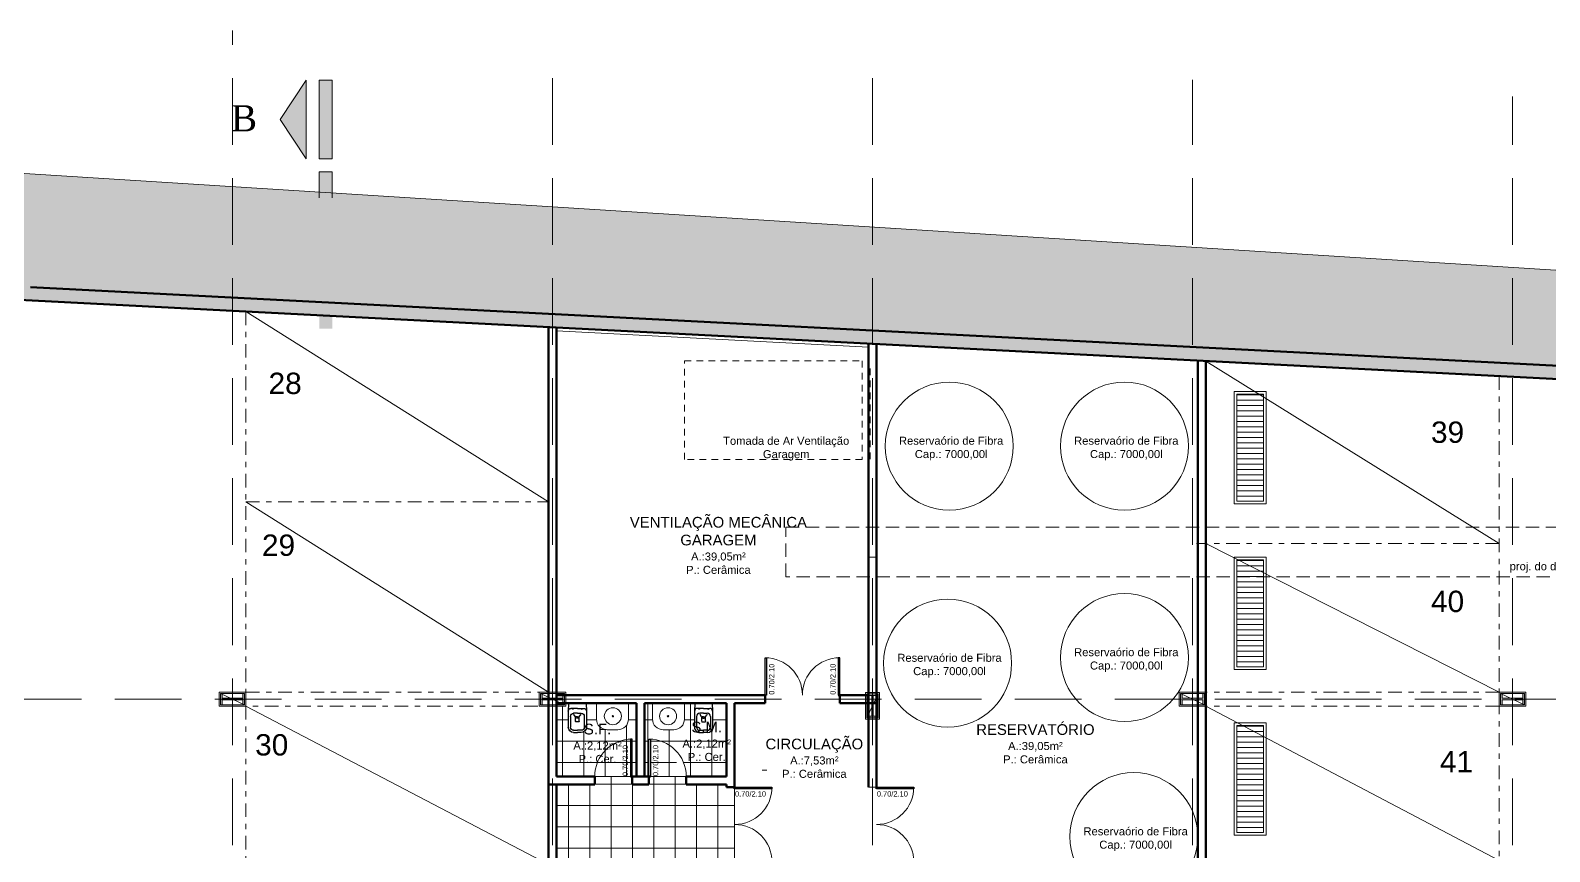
# Model space of a CAD drawing. Header units: millimetres. Extents: x 898 to 1284, y 401 to 654.
# Drawn here: x 1081.38 to 1109.86, y 452.65 to 468.04 of the extents above; entities that cross this region are included whole.
import ezdxf

# ---------------------------------------------------------------- set-up
doc = ezdxf.new("R2010")
doc.units = ezdxf.units.MM
doc.header["$LTSCALE"] = 10
for name, pattern in [('DASHDOT', [25.4, 12.7, -6.35, 0, -6.35]), ('DASHED2', [0.375, 0.25, -0.125]), ('HIDDEN2', [0.1875, 0.125, -0.0625])]:
    doc.linetypes.add(name, pattern=pattern)
for name, color, linetype, lineweight in [('cinza 03', 252, 'Continuous', 13), ('COTA', 90, 'Continuous', 9), ('HID', 16, 'Continuous', 20), ('linha estutura', 252, 'Continuous', 13), ('PAREDES 2', 50, 'Continuous', 50), ('Pilares', 16, 'Continuous', 20), ('pn 02', 16, 'Continuous', 20), ('PN-01', 90, 'Continuous', 13), ('PN-03', 180, 'Continuous', 30), ('TEXT', 16, 'Continuous', 20)]:
    doc.layers.add(name, color=color, linetype=linetype, lineweight=lineweight)
doc.styles.add('REGUA60', font='cityb___.ttf', dxfattribs={"width": 1.4})
doc.styles.get("Standard").update_dxf_attribs({"font": 'simplex.shx'})
pattern_1 = [(45, (145.88807, 0.5), (6e-17, 0.6), [0.42426407, -0.42426407]), (45, (145.98807, 0.4), (6e-17, 0.6), [0.42426407, -0.42426407]), (45, (146.08807, 0.3), (6e-17, 0.6), [0.42426407, -0.42426407]), (315, (146.18807, 0.3), (0.6, -2e-16), [0.42426407, -0.42426407]), (315, (146.28807, 0.4), (0.6, -2e-16), [0.42426407, -0.42426407]), (315, (146.38807, 0.5), (0.6, -2e-16), [0.42426407, -0.42426407])]

# ---------------------------------------------------------------- blocks, each defined once
blk = doc.blocks.new('VASO')
at = {"layer": 'PN-03', "color": 0}
for p, q in [((-0.513, -0.061), (-0.513, 0.098)), ((-0.508, 0.103), (-0.363, 0.109)), ((-0.413, -0.061), (-0.413, 0.059)), ((-0.363, 0.109), (-0.063, 0.109)), ((-0.323, -0.061), (-0.323, 0.009)), ((-0.299, 0.004), (-0.299, 0.011)), ((-0.255, -0.024), (-0.299, 0.004)), ((-0.263, 0.069), (-0.063, 0.069)), ((-0.003, 0.009), (-0.003, -0.061)), ((0.037, 0.009), (0.037, -0.061)), ((-0.513, -0.061), (-0.513, -0.219)), ((-0.508, -0.224), (-0.363, -0.231)), ((-0.413, -0.061), (-0.413, -0.181)), ((-0.363, -0.231), (-0.063, -0.231)), ((-0.323, -0.061), (-0.323, -0.131)), ((-0.255, -0.097), (-0.299, -0.125)), ((-0.299, -0.125), (-0.299, -0.132)), ((-0.263, -0.191), (-0.063, -0.191)), ((-0.253, -0.061), (-0.253, -0.031)), ((-0.238, -0.042), (-0.253, -0.041)), ((-0.253, -0.061), (-0.253, -0.09)), ((-0.238, -0.079), (-0.253, -0.08)), ((-0.183, -0.026), (-0.248, -0.026)), ((-0.183, -0.095), (-0.248, -0.095)), ((-0.003, -0.131), (-0.003, -0.061)), ((0.037, -0.131), (0.037, -0.061))]:
    blk.add_line(p, q, dxfattribs=at)
for points in [[(-0.402, 0.03, 0.139889), (-0.404, 0.03, 0.107118), (-0.405, 0.028, 0.079812), (-0.406, 0.026, 0.067459), (-0.406, 0.024, 0.067459), (-0.406, 0.021, 0.079812), (-0.405, 0.019, 0.107118), (-0.404, 0.018, 0.139889), (-0.402, 0.017, 0.139889), (-0.4, 0.018, 0.107118), (-0.399, 0.019, 0.079812), (-0.398, 0.021, 0.067459), (-0.398, 0.024, 0.067459), (-0.398, 0.026, 0.079812), (-0.399, 0.028, 0.107118), (-0.4, 0.03, 0.139889)], [(-0.402, -0.151, -0.139889), (-0.404, -0.151, -0.107118), (-0.405, -0.149, -0.079812), (-0.406, -0.147, -0.067459), (-0.406, -0.145, -0.067459), (-0.406, -0.142, -0.079812), (-0.405, -0.14, -0.107118), (-0.404, -0.139, -0.139889), (-0.402, -0.138, -0.139889), (-0.4, -0.139, -0.107118), (-0.399, -0.14, -0.079812), (-0.398, -0.142, -0.067459), (-0.398, -0.145, -0.067459), (-0.398, -0.147, -0.079812), (-0.399, -0.149, -0.107118), (-0.4, -0.151, -0.139889)]]:
    blk.add_lwpolyline(points, format="xyb", close=True, dxfattribs=at)
for centre, radius, start, end in [((-0.508, 0.098), 0.005, 92.5269, 180), ((-0.363, 0.059), 0.05, 90, 180), ((-0.263, 0.009), 0.06, 90, 180), ((-0.063, 0.009), 0.1, 0, 90), ((-0.063, 0.009), 0.06, 0, 90), ((-0.508, -0.219), 0.005, 180, 267.4731), ((-0.363, -0.181), 0.05, 180, 270), ((-0.263, -0.131), 0.06, 180, 270), ((-0.248, -0.031), 0.005, 90, 180), ((-0.248, -0.09), 0.005, 180, 270), ((-0.239, -0.049), 0.0067, 14.1141, 81.8789), ((-0.239, -0.072), 0.0067, 278.1211, 345.8859), ((-0.284, -0.065), 0.055, 4.685, 19.1599), ((-0.284, -0.056), 0.055, 340.8401, 355.315), ((-0.185, 0.009), 0.0347, 272.8237, 292.69), ((-0.185, -0.13), 0.0347, 67.31, 87.1763), ((-0.169, -0.028), 0.005, 13.9425, 112.69), ((-0.169, -0.093), 0.005, 247.31, 346.0575), ((-0.275, -0.062), 0.116, 0.9159, 18.0203), ((-0.275, -0.059), 0.116, 341.9797, 359.0841), ((-0.063, -0.131), 0.06, 270, 0), ((-0.063, -0.131), 0.1, 270, 0)]:
    blk.add_arc(centre, radius, start, end, dxfattribs=at)

msp = doc.modelspace()

# ---------------------------------------------------------------- hatches: boundary and pattern name
at = {"layer": 'cinza 03', "linetype": 'DASHDOT'}
h = msp.add_hatch(dxfattribs=at)
h.set_pattern_fill('SOLO1', color=256, style=0)
h.set_pattern_definition(pattern_1)
h.paths.add_polyline_path([(1109.168, 463.598), (1103.168, 463.977), (1103.168, 462.108), (1109.168, 461.798)])
h.paths.add_polyline_path([(1103.168, 463.977), (1097.168, 464.356), (1097.168, 462.417), (1103.168, 462.108)])
h.paths.add_polyline_path([(1097.168, 464.356), (1091.168, 464.734), (1091.168, 462.726), (1097.168, 462.417)])
h.paths.add_polyline_path([(1091.168, 464.734), (1089.962, 464.81), (1089.962, 462.789), (1091.168, 462.726)])
h.paths.add_polyline_path([(1089.962, 464.81), (1085.168, 465.113), (1085.168, 463.036), (1089.962, 462.789)])
h.paths.add_polyline_path([(1085.168, 465.113), (1079.168, 465.492), (1079.168, 463.279), (1081.379, 463.231), (1085.168, 463.036)])
h.paths.add_polyline_path([(1079.168, 465.492), (1073.168, 465.87), (1073.168, 463.408), (1079.168, 463.279)])
h.paths.add_polyline_path([(1073.168, 465.87), (1067.168, 466.249), (1067.168, 463.538), (1073.168, 463.408)])
h = msp.add_hatch(color=256, dxfattribs=at)
h.paths.add_polyline_path([(1073.168, 463.261), (1067.293, 463.261), (1067.293, 463.511), (1067.168, 463.511), (1067.168, 463.011), (1073.168, 463.011)])
h.paths.add_polyline_path([(1081.379, 463.231), (1079.168, 463.279), (1079.168, 463.011), (1080.8, 463.011), (1085.168, 462.785), (1085.168, 463.036)])
h = msp.add_hatch(dxfattribs=at)
h.set_pattern_fill('SOLO1', color=256, style=0)
h.set_pattern_definition(pattern_1)
h.paths.add_polyline_path([(1141.503, 449.511), (1139.533, 449.511), (1139.041, 441.511), (1141.503, 441.511)])
h.paths.add_polyline_path([(1139.101, 442.483), (1138.293, 442.483), (1138.293, 441.511), (1139.041, 441.511)])
h.paths.add_polyline_path([(1139.533, 449.511), (1138.293, 449.511), (1138.293, 442.483), (1139.101, 442.483)])
h.paths.add_polyline_path([(1139.903, 455.511), (1138.293, 455.511), (1138.293, 449.511), (1139.533, 449.511)])
h.paths.add_polyline_path([(1141.503, 455.511), (1139.903, 455.511), (1139.533, 449.511), (1141.503, 449.511)])
h.paths.add_polyline_path([(1140.191, 460.198), (1138.293, 460.296), (1138.293, 455.511), (1139.903, 455.511)], flags=16)
h.paths.add_polyline_path([(1141.503, 461.557), (1133.168, 462.083), (1133.168, 460.561), (1138.293, 460.296), (1140.191, 460.198), (1139.903, 455.511), (1141.503, 455.511)])
h.paths.add_polyline_path([(1133.168, 462.083), (1127.168, 462.462), (1127.168, 460.87), (1133.168, 460.561), (1133.168, 461.225)])
h.paths.add_polyline_path([(1127.168, 462.462), (1121.168, 462.841), (1121.168, 461.179), (1127.168, 460.87)])
h.paths.add_polyline_path([(1121.168, 462.841), (1115.168, 463.219), (1115.168, 461.489), (1121.168, 461.179)])
h.paths.add_polyline_path([(1115.168, 463.219), (1109.168, 463.598), (1109.168, 461.798), (1115.168, 461.489)])
h = msp.add_hatch(color=256, dxfattribs=at)
h.paths.add_polyline_path([(1091.168, 462.726), (1091.168, 462.476), (1097.168, 462.167), (1097.168, 462.417)])
h.paths.add_polyline_path([(1091.168, 462.726), (1089.962, 462.789), (1089.962, 462.538), (1091.168, 462.476)])
h.paths.add_polyline_path([(1089.962, 462.789), (1085.168, 463.036), (1085.168, 462.785), (1089.962, 462.538)])
h.paths.add_polyline_path([(1079.168, 463.261), (1073.168, 463.261), (1073.168, 463.011), (1079.168, 463.011)])
h = msp.add_hatch(color=256, dxfattribs=at)
h.paths.add_polyline_path([(1115.168, 461.489), (1109.168, 461.798), (1109.168, 461.548), (1115.168, 461.238)])
h.paths.add_polyline_path([(1109.168, 461.798), (1103.168, 462.108), (1103.168, 461.857), (1109.168, 461.548)])
h.paths.add_polyline_path([(1103.168, 462.108), (1097.168, 462.417), (1097.168, 462.167), (1103.168, 461.857)])
at = {"layer": 'cinza 03'}
h = msp.add_hatch(dxfattribs=at)
h.set_pattern_fill('_USER', color=256, scale=0.1, style=0, pattern_type=0)
h.set_pattern_definition([(0, (949.08631, 206.5135), (0, 0.1), [])])
h.paths.add_polyline_path([(1104.502, 461.223), (1104.002, 461.223), (1104.002, 459.223), (1104.502, 459.223)])
h = msp.add_hatch(dxfattribs=at)
h.set_pattern_fill('_USER', color=256, scale=0.1, style=0, pattern_type=0)
h.set_pattern_definition([(0, (949.08631, 203.40842), (0, 0.1), [])])
h.paths.add_polyline_path([(1104.502, 458.118), (1104.002, 458.118), (1104.002, 456.118), (1104.502, 456.118)])
h = msp.add_hatch(dxfattribs=at)
h.set_pattern_fill('_USER', color=256, scale=0.4, style=0, double=1, pattern_type=0)
h.set_pattern_definition([(0, (904.95396, 189.11928), (0, 0.4), []), (90, (904.95396, 189.11928), (-0.4, 2e-17), [])])
h.paths.add_polyline_path([(1091.394, 455.381), (1091.243, 455.381), (1091.243, 454.061), (1091.394, 454.061)])
h.paths.add_polyline_path([(1092.743, 455.436), (1092.593, 455.436), (1092.593, 455.136, -0.414214), (1092.393, 454.936), (1092.193, 454.936, -0.414214), (1091.993, 455.136), (1091.993, 455.436), (1091.793, 455.436, -0.401354), (1091.798, 455.431), (1091.804, 455.29, -0.022055), (1091.805, 455.286), (1091.805, 454.986, -0.414214), (1091.705, 454.886), (1091.635, 454.886), (1091.565, 454.886, -0.414214), (1091.465, 454.986), (1091.465, 455.286, -0.022055), (1091.465, 455.29), (1091.471, 455.431, -0.401354), (1091.476, 455.436), (1091.418, 455.436), (1091.418, 455.381), (1091.394, 455.381), (1091.394, 454.061), (1091.96, 454.061, -0.401712), (1092.63, 454.76), (1092.63, 454.761), (1092.66, 454.761), (1092.66, 454.061), (1092.743, 454.061)])
h.paths.add_polyline_path([(1092.63, 454.76, 0.401712), (1091.96, 454.061), (1092.63, 454.061)], flags=16)
h.paths.add_polyline_path([(1093.493, 454.532, 0.199863), (1093.005, 454.76), (1093.005, 454.061), (1093.493, 454.061)])
h.paths.add_polyline_path([(1093.493, 454.942, -0.063092), (1093.443, 454.936), (1093.243, 454.936, -0.414214), (1093.043, 455.136), (1093.043, 455.436), (1092.893, 455.436), (1092.893, 454.061), (1092.975, 454.061), (1092.975, 454.761), (1093.005, 454.761), (1093.005, 454.76, -0.199863), (1093.493, 454.532)])
h.paths.add_polyline_path([(1094.433, 455.436), (1094.159, 455.436, -0.401354), (1094.164, 455.431), (1094.17, 455.29, -0.022055), (1094.171, 455.286), (1094.171, 454.986, -0.414214), (1094.071, 454.886), (1094.001, 454.886), (1093.931, 454.886, -0.414214), (1093.831, 454.986), (1093.831, 455.286, -0.022055), (1093.831, 455.29), (1093.837, 455.431, -0.401354), (1093.842, 455.436), (1093.643, 455.436), (1093.643, 455.136, -0.342179), (1093.493, 454.942), (1093.493, 454.532, -0.186848), (1093.675, 454.061), (1094.433, 454.061)])
h.paths.add_polyline_path([(1091.511, 455.098), (1092.516, 455.098), (1092.516, 454.173), (1091.511, 454.173)], flags=25)
h.paths.add_polyline_path([(1092.457, 454.055), (1092.457, 454.675), (1092.61, 454.675), (1092.61, 454.055)], flags=9)
h.paths.add_polyline_path([(1093.025, 454.055), (1093.025, 454.675), (1093.179, 454.675), (1093.179, 454.055)], flags=9)
h.paths.add_polyline_path([(1093.557, 455.136), (1094.562, 455.136), (1094.562, 454.211), (1093.557, 454.211)], flags=9)
h = msp.add_hatch(dxfattribs=at)
h.set_pattern_fill('_USER', color=256, scale=0.1, style=0, pattern_type=0)
h.set_pattern_definition([(0, (949.08631, 200.30333), (0, 0.1), [])])
h.paths.add_polyline_path([(1104.502, 455.013), (1104.002, 455.013), (1104.002, 453.013), (1104.502, 453.013)])
h = msp.add_hatch(dxfattribs=at)
h.set_pattern_fill('_USER', color=256, scale=0.4, style=0, double=1, pattern_type=0)
h.set_pattern_definition([(0, (759.0659, 189.11928), (0, 0.4), []), (90, (759.0659, 189.11928), (-0.4, 2e-17), [])])
h.paths.add_polyline_path([(1094.583, 451.811), (1094.433, 451.811), (1094.433, 452.411), (1094.433, 452.461), (1094.583, 452.461), (1094.583, 452.491), (1094.583, 453.861), (1094.433, 453.861), (1094.433, 453.911), (1093.675, 453.911), (1093.675, 454.061), (1092.975, 454.061), (1092.975, 453.911), (1092.893, 453.911), (1092.743, 453.911), (1092.66, 453.911), (1092.66, 454.061), (1092.63, 454.061), (1091.96, 454.061), (1091.96, 453.911), (1091.243, 453.911), (1091.243, 452.411), (1091.243, 451.811), (1091.093, 451.811), (1091.093, 450.911), (1091.243, 450.911), (1091.243, 449.861), (1091.093, 449.861), (1091.093, 448.961), (1091.243, 448.961), (1091.243, 447.911), (1091.093, 447.911), (1091.093, 447.011), (1091.243, 447.011), (1091.243, 446.411), (1087.743, 446.411), (1086.368, 446.411), (1086.368, 446.661), (1085.368, 446.661), (1085.368, 446.411), (1085.243, 446.411), (1085.243, 444.291), (1091.243, 444.291), (1091.243, 441.586), (1094.793, 441.586), (1094.793, 442.286), (1094.823, 442.286), (1094.823, 442.285, -0.401712), (1095.493, 441.586, -0.401712), (1096.163, 442.285), (1096.163, 442.286), (1096.193, 442.286), (1096.193, 441.586), (1099.743, 441.586), (1099.743, 446.411), (1099.593, 446.411), (1099.593, 446.661), (1098.618, 446.661), (1098.618, 446.411), (1098.329, 446.411), (1097.243, 446.411), (1094.433, 446.411), (1094.433, 447.011), (1094.583, 447.011), (1094.583, 447.911), (1094.433, 447.911), (1094.433, 448.961), (1094.583, 448.961), (1094.583, 449.861), (1094.433, 449.861), (1094.433, 450.911), (1094.583, 450.911)])
h.paths.add_polyline_path([(1094.823, 442.285), (1094.823, 441.586), (1095.493, 441.586, 0.401712)], flags=16)
h.paths.add_polyline_path([(1096.163, 442.285, 0.401712), (1095.493, 441.586), (1096.163, 441.586)], flags=16)
h.paths.add_polyline_path([(1092.001, 448.933), (1093.906, 448.933), (1093.906, 447.967), (1092.001, 447.967)], flags=24)
h.paths.add_polyline_path([(1094.843, 441.58), (1094.843, 442.2), (1094.996, 442.2), (1094.996, 441.58)], flags=9)
h.paths.add_polyline_path([(1095.989, 441.58), (1095.989, 442.2), (1096.142, 442.2), (1096.142, 441.58)], flags=9)
at = {"layer": 'Pilares'}
for points in [[(1084.943, 455.616), (1084.943, 455.406), (1084.973, 455.406), (1084.973, 455.496), (1085.363, 455.496), (1085.363, 455.406), (1085.393, 455.406), (1085.393, 455.616), (1085.363, 455.616), (1085.363, 455.526), (1084.973, 455.526), (1084.973, 455.616)], [(1090.943, 455.616), (1090.943, 455.406), (1090.973, 455.406), (1090.973, 455.496), (1091.363, 455.496), (1091.363, 455.406), (1091.393, 455.406), (1091.393, 455.616), (1091.363, 455.616), (1091.363, 455.526), (1090.973, 455.526), (1090.973, 455.616)], [(1097.063, 455.161), (1097.273, 455.161), (1097.273, 455.191), (1097.183, 455.191), (1097.183, 455.581), (1097.273, 455.581), (1097.273, 455.611), (1097.063, 455.611), (1097.063, 455.581), (1097.153, 455.581), (1097.153, 455.191), (1097.063, 455.191)], [(1102.943, 455.616), (1102.943, 455.406), (1102.973, 455.406), (1102.973, 455.496), (1103.363, 455.496), (1103.363, 455.406), (1103.393, 455.406), (1103.393, 455.616), (1103.363, 455.616), (1103.363, 455.526), (1102.973, 455.526), (1102.973, 455.616)], [(1108.943, 455.616), (1108.943, 455.406), (1108.973, 455.406), (1108.973, 455.496), (1109.363, 455.496), (1109.363, 455.406), (1109.393, 455.406), (1109.393, 455.616), (1109.363, 455.616), (1109.363, 455.526), (1108.973, 455.526), (1108.973, 455.616)]]:
    msp.add_hatch(color=256, dxfattribs=at).paths.add_polyline_path(points)
at = {"layer": 'PN-01', "ltscale": 0.05}
h = msp.add_hatch(color=256, dxfattribs=at)
h.paths.add_polyline_path([(1086.059, 466.373), (1086.549, 467.108), (1086.549, 465.638)])
h.paths.add_polyline_path([(1086.794, 465.638), (1086.794, 467.108), (1087.039, 467.108), (1087.039, 465.638)])
h.paths.add_polyline_path([(1086.794, 464.903), (1086.794, 465.393), (1087.039, 465.393), (1087.039, 464.903)])
h.paths.add_polyline_path([(1086.794, 464.168), (1086.794, 464.658), (1087.039, 464.658), (1087.039, 464.168)])
h.paths.add_polyline_path([(1086.794, 463.199), (1086.794, 463.923), (1087.039, 463.923), (1087.039, 463.199)])
h.paths.add_polyline_path([(1086.794, 462.453), (1086.794, 463.199), (1087.039, 463.199), (1087.039, 462.453)])

# ---------------------------------------------------------------- linework, layer by layer
at = {"layer": 'cinza 03'}
for p, q in [((1085.418, 462.772), (1091.093, 459.207)), ((1097.093, 462.109), (1091.243, 462.414)), ((1103.418, 461.844), (1108.918, 458.426)), ((1085.418, 459.207), (1091.093, 455.641)), ((1103.418, 458.426), (1108.918, 455.641)), ((1085.418, 455.381), (1091.093, 452.411)), ((1103.418, 455.381), (1108.918, 452.486)), ((1092.63, 454.061), (1091.96, 454.061)), ((1092.949, 454.061), (1093.675, 454.061)), ((1094.583, 453.846), (1094.583, 452.491))]:
    msp.add_line(p, q, dxfattribs=at)
at = {"layer": 'cinza 03', "linetype": 'DASHDOT'}
msp.add_lwpolyline([(1044.8, 465.803), (1044.8, 417.043), (1136.996, 417.043), (1136.996, 427.85), (1141.503, 427.85), (1141.503, 461.557), (1045.702, 467.604)], close=True, dxfattribs=at)
at = {"layer": 'cinza 03'}
for points in [[(1103.952, 459.173), (1104.552, 459.173), (1104.552, 461.273), (1103.952, 461.273)], [(1104.002, 459.223), (1104.502, 459.223), (1104.502, 461.223), (1104.002, 461.223)], [(1103.952, 456.068), (1104.552, 456.068), (1104.552, 458.168), (1103.952, 458.168)], [(1104.002, 456.118), (1104.502, 456.118), (1104.502, 458.118), (1104.002, 458.118)], [(1103.952, 452.963), (1104.552, 452.963), (1104.552, 455.063), (1103.952, 455.063)], [(1104.002, 453.013), (1104.502, 453.013), (1104.502, 455.013), (1104.002, 455.013)]]:
    msp.add_lwpolyline(points, close=True, dxfattribs=at)
for centre, start, end in [((1095.153, 455.586), 0, 90), ((1096.553, 455.586), 90, 180), ((1092.66, 454.061), 90, 180), ((1092.975, 454.061), 0, 90), ((1094.583, 453.861), 270, 0), ((1097.243, 453.861), 270, 0), ((1094.583, 452.461), 0, 90), ((1097.243, 452.461), 0, 90)]:
    msp.add_arc(centre, 0.7, start, end, dxfattribs=at)
at = {"layer": 'HID'}
for p, q in [((1091.993, 455.436), (1091.993, 455.136)), ((1092.593, 455.436), (1092.593, 455.136)), ((1093.043, 455.436), (1093.043, 455.136)), ((1093.643, 455.436), (1093.643, 455.136)), ((1092.393, 454.936), (1092.193, 454.936)), ((1093.243, 454.936), (1093.443, 454.936))]:
    msp.add_line(p, q, dxfattribs=at)
for centre, radius in [((1092.3, 455.19), 0.16), ((1092.3, 455.19), 0.0138), ((1093.335, 455.19), 0.16), ((1093.335, 455.19), 0.0138)]:
    msp.add_circle(centre, radius, dxfattribs=at)
for centre, start, end in [((1092.193, 455.136), 180, 270), ((1092.393, 455.136), 270, 0), ((1093.243, 455.136), 180, 270), ((1093.443, 455.136), 270, 0)]:
    msp.add_arc(centre, 0.2, start, end, dxfattribs=at)
at = {"layer": 'linha estutura', "linetype": 'DASHED2', "ltscale": 0.5}
for p, q in [((1085.168, 415.274), (1085.168, 468.042)), ((1091.168, 415.274), (1091.168, 467.733)), ((1097.168, 415.274), (1097.168, 467.424)), ((1103.168, 415.274), (1103.168, 467.114)), ((1109.168, 415.274), (1109.168, 466.805)), ((1043.584, 455.511), (1142.734, 455.511))]:
    msp.add_line(p, q, dxfattribs=at)
at = {"layer": 'PAREDES 2'}
for p, q in [((1138.293, 460.296), (1081.379, 463.231)), ((1138.043, 460.059), (1080.8, 463.011)), ((1091.093, 462.48), (1091.093, 452.411)), ((1091.243, 462.472), (1091.243, 454.061)), ((1097.093, 453.861), (1097.093, 462.168)), ((1097.243, 453.831), (1097.243, 462.16)), ((1103.268, 461.861), (1103.268, 446.586)), ((1103.418, 461.853), (1103.418, 446.436)), ((1095.153, 455.586), (1091.243, 455.586)), ((1095.153, 455.586), (1095.153, 455.436)), ((1097.093, 455.586), (1096.523, 455.586)), ((1096.553, 455.586), (1096.553, 455.436)), ((1092.743, 455.436), (1091.243, 455.436)), ((1092.743, 455.436), (1092.743, 454.061)), ((1092.893, 455.436), (1092.893, 454.061)), ((1094.433, 455.436), (1092.893, 455.436)), ((1094.433, 455.436), (1094.433, 454.061)), ((1094.583, 455.436), (1094.583, 453.831)), ((1095.153, 455.436), (1094.583, 455.436)), ((1097.243, 455.436), (1096.553, 455.436)), ((1091.243, 454.824), (1091.243, 454.061)), ((1091.96, 454.061), (1091.243, 454.061)), ((1091.96, 454.061), (1091.96, 453.911)), ((1092.743, 454.061), (1092.63, 454.061)), ((1092.66, 454.061), (1092.66, 453.911)), ((1092.743, 454.061), (1093.005, 454.061)), ((1092.893, 454.061), (1093.005, 454.061)), ((1092.975, 454.061), (1092.975, 453.911)), ((1093.675, 454.061), (1094.433, 454.061)), ((1093.675, 454.061), (1093.675, 453.911)), ((1091.96, 453.911), (1091.093, 453.911)), ((1091.243, 453.911), (1091.243, 452.411)), ((1092.743, 453.911), (1092.66, 453.911)), ((1092.743, 453.911), (1092.975, 453.911)), ((1092.893, 453.911), (1092.975, 453.911)), ((1093.675, 453.911), (1094.433, 453.911)), ((1094.433, 453.911), (1094.433, 453.861)), ((1094.583, 453.861), (1094.433, 453.861)), ((1097.093, 453.911), (1097.093, 453.861))]:
    msp.add_line(p, q, dxfattribs=at)
at = {"layer": 'Pilares'}
for p, q in [((1084.918, 455.641), (1084.918, 455.381)), ((1084.918, 455.641), (1085.418, 455.641)), ((1084.943, 455.616), (1085.393, 455.616)), ((1085.393, 455.406), (1084.943, 455.616)), ((1085.418, 455.641), (1085.418, 455.381)), ((1090.918, 455.641), (1090.918, 455.381)), ((1090.918, 455.641), (1091.418, 455.641)), ((1090.943, 455.616), (1091.393, 455.616)), ((1091.393, 455.406), (1090.943, 455.616)), ((1091.418, 455.641), (1091.418, 455.381)), ((1097.038, 455.136), (1097.038, 455.636)), ((1097.298, 455.636), (1097.038, 455.636)), ((1097.063, 455.161), (1097.063, 455.611)), ((1097.273, 455.611), (1097.063, 455.161)), ((1097.063, 455.581), (1097.153, 455.581)), ((1097.183, 455.581), (1097.273, 455.581)), ((1097.273, 455.161), (1097.273, 455.611)), ((1097.298, 455.136), (1097.298, 455.636)), ((1102.918, 455.641), (1102.918, 455.381)), ((1102.918, 455.641), (1103.418, 455.641)), ((1102.943, 455.616), (1103.393, 455.616)), ((1103.393, 455.406), (1102.943, 455.616)), ((1103.418, 455.641), (1103.418, 455.381)), ((1108.918, 455.641), (1108.918, 455.381)), ((1108.918, 455.641), (1109.418, 455.641)), ((1108.943, 455.616), (1109.393, 455.616)), ((1109.393, 455.406), (1108.943, 455.616)), ((1109.418, 455.641), (1109.418, 455.381)), ((1084.918, 455.381), (1085.418, 455.381)), ((1084.943, 455.406), (1085.393, 455.406)), ((1090.918, 455.381), (1091.418, 455.381)), ((1090.943, 455.406), (1091.393, 455.406)), ((1102.918, 455.381), (1103.418, 455.381)), ((1102.943, 455.406), (1103.393, 455.406)), ((1108.918, 455.381), (1109.418, 455.381)), ((1108.943, 455.406), (1109.393, 455.406)), ((1097.038, 455.136), (1097.298, 455.136))]:
    msp.add_line(p, q, dxfattribs=at)
at = {"layer": 'Pilares', "linetype": 'Continuous'}
for p, q in [((1084.973, 455.526), (1084.973, 455.616)), ((1084.973, 455.526), (1085.363, 455.526)), ((1084.973, 455.406), (1084.973, 455.496)), ((1084.973, 455.496), (1085.363, 455.496)), ((1085.363, 455.526), (1085.363, 455.616)), ((1085.363, 455.406), (1085.363, 455.496)), ((1090.973, 455.526), (1090.973, 455.616)), ((1090.973, 455.526), (1091.363, 455.526)), ((1090.973, 455.406), (1090.973, 455.496)), ((1090.973, 455.496), (1091.363, 455.496)), ((1091.363, 455.526), (1091.363, 455.616)), ((1091.363, 455.406), (1091.363, 455.496)), ((1097.153, 455.191), (1097.153, 455.581)), ((1097.183, 455.191), (1097.183, 455.581)), ((1102.973, 455.526), (1102.973, 455.616)), ((1102.973, 455.526), (1103.363, 455.526)), ((1102.973, 455.406), (1102.973, 455.496)), ((1102.973, 455.496), (1103.363, 455.496)), ((1103.363, 455.526), (1103.363, 455.616)), ((1103.363, 455.406), (1103.363, 455.496)), ((1108.973, 455.526), (1108.973, 455.616)), ((1108.973, 455.526), (1109.363, 455.526)), ((1108.973, 455.406), (1108.973, 455.496)), ((1108.973, 455.496), (1109.363, 455.496)), ((1109.363, 455.526), (1109.363, 455.616)), ((1109.363, 455.406), (1109.363, 455.496)), ((1097.153, 455.191), (1097.063, 455.191)), ((1097.273, 455.191), (1097.183, 455.191)), ((1095.1, 454.181), (1095.19, 454.181))]:
    msp.add_line(p, q, dxfattribs=at)
for points in [[(1084.973, 455.616), (1084.943, 455.616), (1084.943, 455.406), (1084.973, 455.406)], [(1085.363, 455.406), (1085.393, 455.406), (1085.393, 455.616), (1085.363, 455.616)], [(1090.973, 455.616), (1090.943, 455.616), (1090.943, 455.406), (1090.973, 455.406)], [(1091.363, 455.406), (1091.393, 455.406), (1091.393, 455.616), (1091.363, 455.616)], [(1102.973, 455.616), (1102.943, 455.616), (1102.943, 455.406), (1102.973, 455.406)], [(1103.363, 455.406), (1103.393, 455.406), (1103.393, 455.616), (1103.363, 455.616)], [(1108.973, 455.616), (1108.943, 455.616), (1108.943, 455.406), (1108.973, 455.406)], [(1109.363, 455.406), (1109.393, 455.406), (1109.393, 455.616), (1109.363, 455.616)], [(1097.063, 455.191), (1097.063, 455.161), (1097.273, 455.161), (1097.273, 455.191)]]:
    msp.add_lwpolyline(points, dxfattribs=at)
at = {"layer": 'Pilares'}
msp.add_lwpolyline([(1097.063, 455.581), (1097.063, 455.611), (1097.273, 455.611), (1097.273, 455.581)], dxfattribs=at)
at = {"layer": 'pn 02', "ltscale": 0.05}
for q in [(1086.059, 466.373), (1086.549, 465.638), (1086.549, 465.638)]:
    msp.add_line((1086.549, 467.108), q, dxfattribs=at)
at = {"layer": 'pn 02'}
for p, q in [((1086.549, 465.638), (1086.549, 467.108)), ((1086.794, 465.638), (1086.794, 467.108)), ((1086.794, 467.108), (1087.039, 467.108)), ((1087.039, 467.108), (1087.039, 465.638)), ((1087.039, 465.638), (1086.794, 465.638)), ((1087.039, 465.393), (1086.794, 465.393)), ((1086.794, 464.903), (1086.794, 465.393)), ((1087.039, 465.393), (1087.039, 464.903))]:
    msp.add_line(p, q, dxfattribs=at)
for centre in [(1098.608, 460.252), (1101.893, 460.252), (1101.893, 456.289), (1098.577, 456.184), (1102.068, 452.933)]:
    msp.add_circle(centre, 1.2, dxfattribs=at)
at = {"layer": 'PN-01', "ltscale": 0.05}
msp.add_line((1086.059, 466.373), (1086.549, 465.638), dxfattribs=at)
at = {"layer": 'PN-01', "linetype": 'DASHDOT', "ltscale": 0.002}
for p, q in [((1085.418, 462.772), (1085.418, 455.641)), ((1108.918, 461.561), (1108.918, 441.641)), ((1085.418, 459.207), (1091.093, 459.207)), ((1108.918, 458.426), (1103.243, 458.426)), ((1085.418, 455.641), (1090.918, 455.641)), ((1108.918, 455.641), (1103.418, 455.641)), ((1085.168, 455.381), (1091.168, 455.381)), ((1085.418, 455.381), (1085.418, 452.411)), ((1108.918, 455.381), (1103.418, 455.381))]:
    msp.add_line(p, q, dxfattribs=at)
at = {"layer": 'PN-01', "linetype": 'HIDDEN2', "ltscale": 0.1}
msp.add_line((1097.125, 461.707), (1097.125, 459.998), dxfattribs=at)
at = {"layer": 'PN-01', "linetype": 'DASHDOT'}
for p, q in [((1097.243, 458.17), (1097.093, 458.17)), ((1097.243, 453.861), (1097.093, 453.861))]:
    msp.add_line(p, q, dxfattribs=at)
at = {"layer": 'PN-01', "linetype": 'HIDDEN2', "ltscale": 0.1}
msp.add_lwpolyline([(1093.643, 461.849), (1096.975, 461.849), (1096.975, 459.998), (1093.643, 459.998)], close=True, dxfattribs=at)
at = {"layer": 'PN-01', "linetype": 'HIDDEN2', "ltscale": 0.2}
msp.add_lwpolyline([(1095.541, 458.734), (1132.742, 458.734), (1132.742, 457.801), (1095.541, 457.801)], close=True, dxfattribs=at)
at = {"layer": 'PN-03'}
for points in [[(1095.153, 455.586), (1095.153, 456.286), (1095.183, 456.286), (1095.183, 455.586)], [(1096.553, 455.586), (1096.553, 456.286), (1096.523, 456.286), (1096.523, 455.586)], [(1092.66, 454.061), (1092.66, 454.761), (1092.63, 454.761), (1092.63, 454.061)], [(1092.975, 454.061), (1092.975, 454.761), (1093.005, 454.761), (1093.005, 454.061)], [(1094.583, 453.861), (1095.283, 453.861), (1095.283, 453.831), (1094.583, 453.831)], [(1097.243, 453.861), (1097.943, 453.861), (1097.943, 453.831), (1097.243, 453.831)]]:
    msp.add_lwpolyline(points, close=True, dxfattribs=at)

# ---------------------------------------------------------------- block references
at = {"layer": 'HID', "xscale": -1, "rotation": 89.99999999999999}
msp.add_blockref('VASO', (1091.574, 454.923), dxfattribs=at)
at = {"layer": 'HID', "rotation": 270}
msp.add_blockref('VASO', (1094.061, 454.923), dxfattribs=at)

# ---------------------------------------------------------------- texts
at = {"layer": 'COTA'}
for s, insert, char_height, width, attachment_point in [('{\\fArial|b0|i0|c0|p34;Tomada de Ar Ventilação \\PGaragem}', (1095.55, 460.426), 0.15, 3.564, 2), ('{\\fArial|b0|i0|c0|p34;Reservaório de Fibra\\PCap.: 7000,00l}', (1098.643, 460.428), 0.15, 2.11374, 2), ('{\\fArial|b0|i0|c0|p34;Reservaório de Fibra\\PCap.: 7000,00l}', (1101.927, 460.428), 0.15, 2.11374, 2), ('{\\fArial|b0|i0|c0|p34;VENTILAÇÃO MECÂNICA\\PGARAGEM\\P\\H0.75x;A.:39,05m²\\PP.: Cerâmica}', (1094.279, 458.925), 0.2, 3.868, 2), ('{\\fArial|b0|i0|c0|p34; proj. do duto de insuflamento de Ar na garagem}', (1111.305, 458.075), 0.15, 4.85905, 2), ('{\\fArial|b0|i0|c0|p34;Reservaório de Fibra\\PCap.: 7000,00l}', (1098.612, 456.36), 0.15, 2.11374, 2), ('{\\fArial|b0|i0|c0|p34;Reservaório de Fibra\\PCap.: 7000,00l}', (1101.927, 456.465), 0.15, 2.11374, 2), ('{\\fArial|b0|i0|c0|p34;S.F.\\P\\H0.75x;A.:2,12m²\\PP.: Cer.}', (1092.013, 455.048), 0.2, 1.479, 2), ('{\\fArial|b0|i0|c0|p34;S.M.\\P\\H0.75x;A.:2,12m²\\PP.: Cer.}', (1094.06, 455.086), 0.2, 3.868, 2), ('{\\fArial|b0|i0|c0|p34;RESERVATÓRIO \\P\\H0.75x;A.:39,05m²\\PP.: Cerâmica}', (1100.223, 455.04), 0.2, 3.868, 2), ('{\\fArial|b0|i0|c0|p34;CIRCULAÇÃO\\P\\H0.75x;A.:7,53m²\\PP.: Cerâmica}', (1096.078, 454.769), 0.2, 3.868, 2), ('{\\fArial|b0|i0|c0|p34;0.70/2.10}', (1095.172, 453.785), 0.1, 1.367, 3), ('{\\fArial|b0|i0|c0|p34;0.70/2.10}', (1097.832, 453.785), 0.1, 1.367, 3), ('{\\fArial|b0|i0|c0|p34;Reservaório de Fibra\\PCap.: 7000,00l}', (1102.102, 453.108), 0.15, 2.11374, 2)]:
    msp.add_mtext(s, dxfattribs=dict(at, insert=insert, char_height=char_height, width=width, attachment_point=attachment_point))
at = {"layer": 'COTA', "char_height": 0.1, "width": 1.367, "rotation": 90}
for insert, attachment_point in [((1095.228, 456.175), 3), ((1096.477, 456.175), 9), ((1092.585, 454.65), 9), ((1093.05, 454.65), 3)]:
    msp.add_mtext('{\\fArial|b0|i0|c0|p34;0.70/2.10}', dxfattribs=dict(at, insert=insert, attachment_point=attachment_point))
at = {"layer": 'pn 02', "ltscale": 0.05, "insert": (1085.136, 466.149), "char_height": 0.49, "width": 3.68578, "attachment_point": 7}
msp.add_mtext('{\\fTimes New Roman|b0|i0|c0|p18;B}', dxfattribs=at)
at = {"layer": 'TEXT', "char_height": 0.4, "width": 2.242, "attachment_point": 1, "style": 'REGUA60'}
for s, insert in [('{\\fArial|b0|i0|c0|p34;28}', (1085.844, 461.628)), ('{\\fArial|b0|i0|c0|p34;39}', (1107.64, 460.713)), ('{\\fArial|b0|i0|c0|p34;29}', (1085.721, 458.595)), ('{\\fArial|b0|i0|c0|p34;40}', (1107.64, 457.542)), ('{\\fArial|b0|i0|c0|p34;30}', (1085.593, 454.854)), ('{\\fArial|b0|i0|c0|p34;41}', (1107.807, 454.538))]:
    msp.add_mtext(s, dxfattribs=dict(at, insert=insert))

doc.saveas('drawing.dxf')
